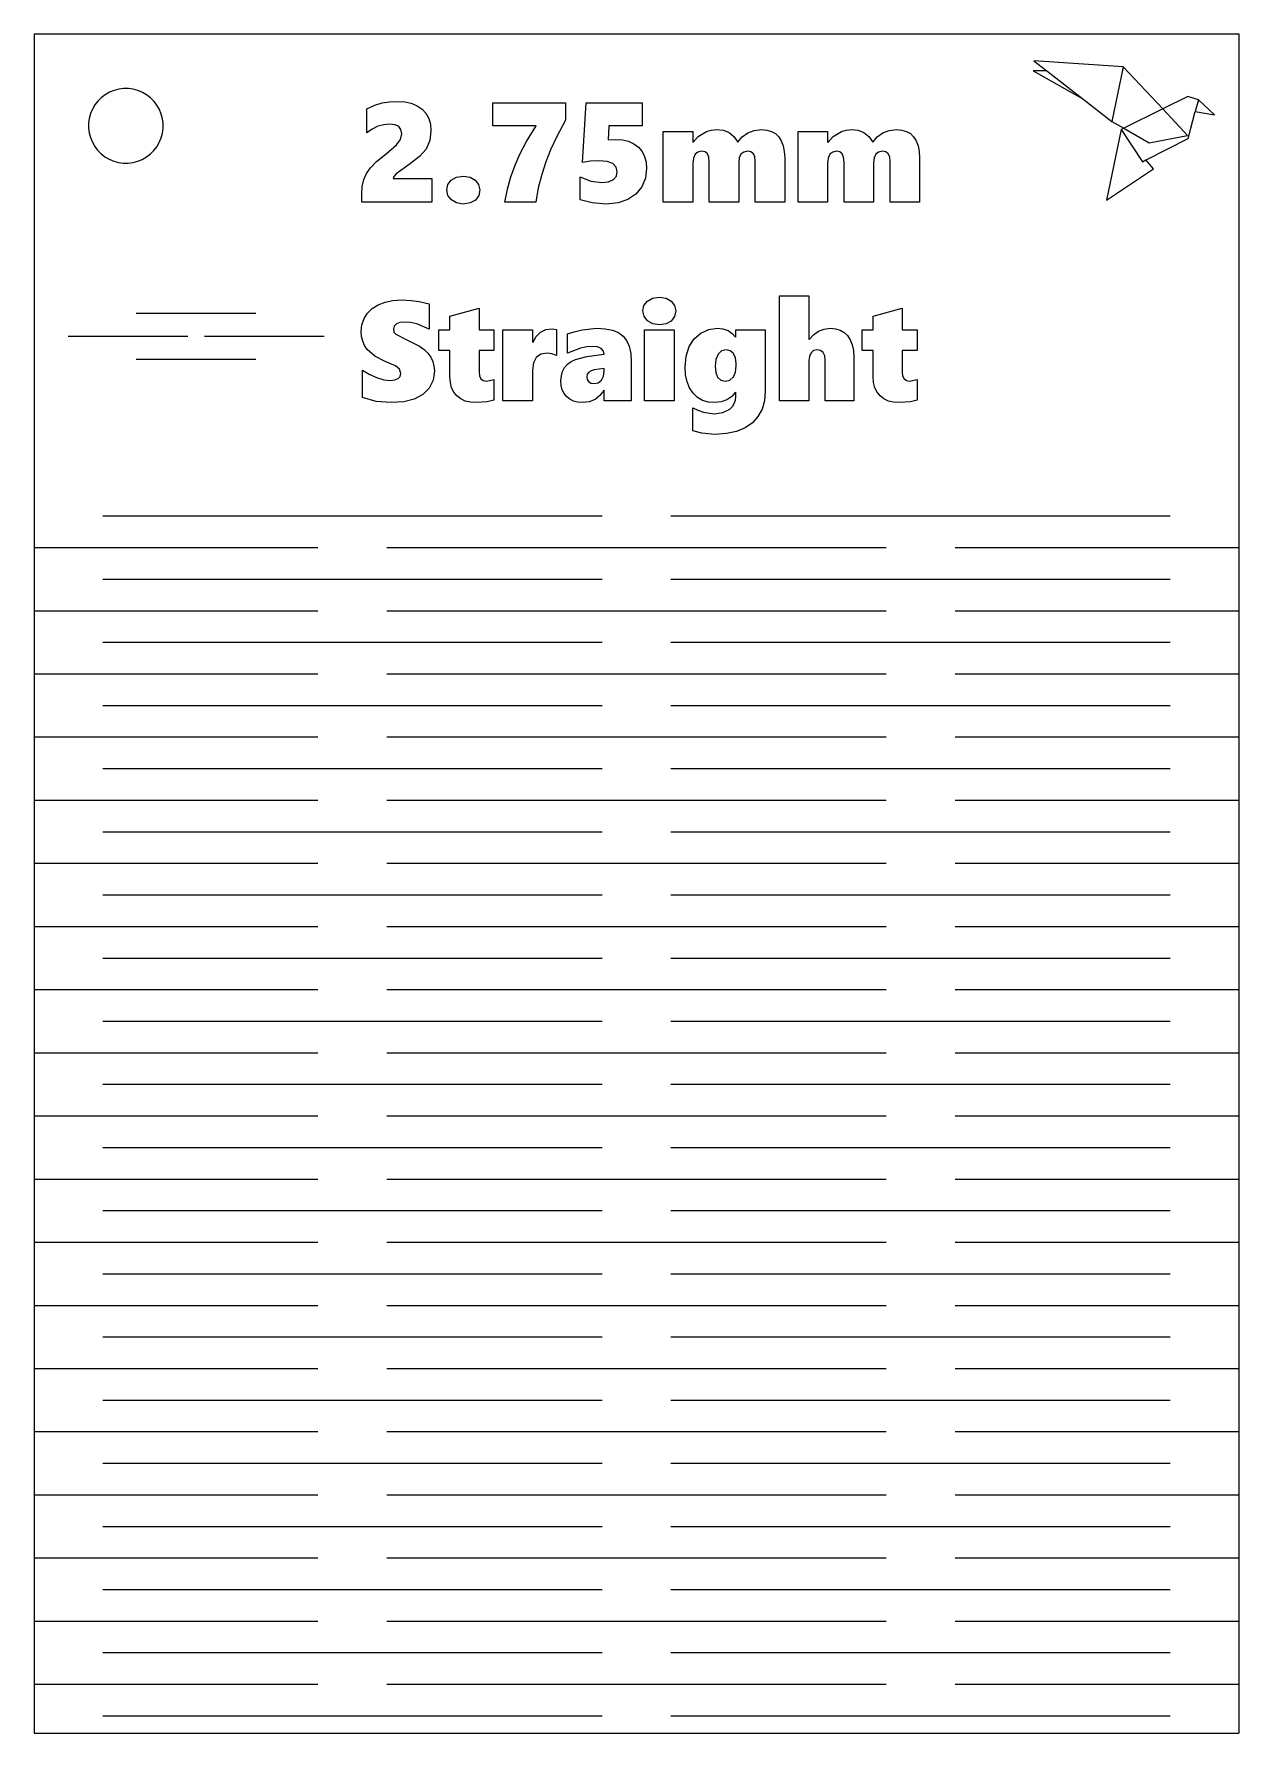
# Model space of a CAD drawing. Extents: x -52 to 52, y -74 to 74.
import ezdxf

# ---------------------------------------------------------------- set-up
doc = ezdxf.new("R2010")
doc.units = 0
doc.header["$MEASUREMENT"] = 0
doc.layers.get('0').update_dxf_attribs({"linetype": 'CONTINUOUS'})

msp = doc.modelspace()

# ---------------------------------------------------------------- linework, layer by layer
for p, q in [((-52.47, 73.99), (52.47, 73.99)), ((-52.47, 73.99), (-52.45, 29.26)), ((52.47, 73.99), (52.47, 29.26)), ((42.39, 71.14), (34.6, 71.65)), ((34.6, 71.65), (35.74, 70.77)), ((42.39, 71.14), (41.41, 66.38)), ((45.84, 67.46), (42.39, 71.14)), ((34.54, 70.77), (38.88, 68.34)), ((35.74, 70.77), (34.54, 70.77)), ((35.74, 70.77), (38.88, 68.34)), ((-46.91, 68.14), (-47.17, 67.81)), ((-46.61, 68.44), (-46.91, 68.14)), ((-46.27, 68.7), (-46.61, 68.44)), ((-45.9, 68.91), (-46.27, 68.7)), ((-45.5, 69.07), (-45.9, 68.91)), ((-45.09, 69.18), (-45.5, 69.07)), ((-44.67, 69.23), (-45.09, 69.18)), ((-44.25, 69.23), (-44.67, 69.23)), ((-43.83, 69.17), (-44.25, 69.23)), ((-43.42, 69.06), (-43.83, 69.17)), ((-43.02, 68.9), (-43.42, 69.06)), ((-42.66, 68.68), (-43.02, 68.9)), ((-42.32, 68.42), (-42.66, 68.68)), ((-42.02, 68.12), (-42.32, 68.42)), ((-41.76, 67.78), (-42.02, 68.12)), ((-22.14, 67.98), (-21.51, 68.09)), ((-21.51, 68.09), (-20.86, 68.12)), ((-20.86, 68.12), (-20.19, 68.08)), ((-20.19, 68.08), (-19.61, 67.95)), ((38.88, 68.34), (41.41, 66.38)), ((48.02, 68.54), (45.84, 67.46)), ((48.94, 68.24), (48.02, 68.54)), ((48.94, 68.24), (48.65, 67.25)), ((50.35, 66.94), (48.94, 68.24)), ((-47.66, 66.64), (-47.72, 66.22)), ((-47.55, 67.05), (-47.66, 66.64)), ((-47.38, 67.44), (-47.55, 67.05)), ((-47.17, 67.81), (-47.38, 67.44)), ((-41.55, 67.41), (-41.76, 67.78)), ((-41.39, 67.02), (-41.55, 67.41)), ((-41.28, 66.61), (-41.39, 67.02)), ((-41.23, 66.19), (-41.28, 66.61)), ((-23.49, 67.48), (-22.79, 67.79)), ((-23.49, 65.37), (-23.49, 67.48)), ((-22.79, 67.79), (-22.14, 67.98)), ((-19.61, 67.95), (-19.1, 67.74)), ((-19.1, 67.74), (-18.68, 67.45)), ((-18.68, 67.45), (-18.34, 67.08)), ((-18.34, 67.08), (-18.1, 66.64)), ((-18.1, 66.64), (-17.95, 66.14)), ((-12.51, 65.98), (-12.51, 67.99)), ((-12.51, 67.99), (-6.18, 67.99)), ((-6.18, 67.99), (-6.18, 66.47)), ((-4.71, 62.79), (-4.39, 67.99)), ((-4.39, 67.99), (0.5, 67.99)), ((0.5, 67.99), (0.5, 65.98)), ((45.84, 67.46), (42.44, 65.79)), ((48, 65.16), (45.84, 67.46)), ((48.04, 64.88), (48.65, 67.25)), ((48.65, 67.25), (50.35, 66.94)), ((-47.72, 66.22), (-47.72, 65.79)), ((-47.72, 65.79), (-47.66, 65.37)), ((-47.66, 65.37), (-47.56, 64.96)), ((-41.4, 64.93), (-41.29, 65.34)), ((-41.29, 65.34), (-41.23, 65.76)), ((-41.23, 65.76), (-41.23, 66.19)), ((-23.01, 65.71), (-23.49, 65.37)), ((-22.52, 65.95), (-23.01, 65.71)), ((-22.01, 66.09), (-22.52, 65.95)), ((-21.49, 66.14), (-22.01, 66.09)), ((-21.03, 66.09), (-21.49, 66.14)), ((-20.71, 65.92), (-21.03, 66.09)), ((-20.51, 65.66), (-20.71, 65.92)), ((-20.56, 64.79), (-20.45, 65.28)), ((-20.45, 65.28), (-20.51, 65.66)), ((-17.9, 65.56), (-18, 64.7)), ((-17.95, 66.14), (-17.9, 65.56)), ((-8.75, 65.98), (-12.51, 65.98)), ((-9.57, 64.62), (-8.75, 65.98)), ((-6.18, 66.47), (-6.94, 65.05)), ((-2.4, 65.98), (-2.48, 64.77)), ((0.5, 65.98), (-2.4, 65.98)), ((2.32, 59.33), (2.32, 65.51)), ((2.32, 65.51), (4.9, 65.51)), ((4.9, 65.51), (4.9, 64.54)), ((5.38, 65.06), (6.1, 65.5)), ((6.1, 65.5), (6.51, 65.62)), ((6.51, 65.62), (6.96, 65.66)), ((6.96, 65.66), (7.57, 65.6)), ((7.57, 65.6), (8.07, 65.4)), ((8.07, 65.4), (8.48, 65.07)), ((9.2, 65.04), (9.69, 65.38)), ((9.69, 65.38), (10.26, 65.59)), ((10.26, 65.59), (10.9, 65.66)), ((10.9, 65.66), (11.35, 65.62)), ((11.35, 65.62), (11.75, 65.51)), ((11.75, 65.51), (12.1, 65.31)), ((12.1, 65.31), (12.39, 65.03)), ((14.07, 59.33), (14.07, 65.51)), ((14.07, 65.51), (16.64, 65.51)), ((16.64, 65.51), (16.64, 64.54)), ((17.13, 65.06), (17.84, 65.5)), ((17.84, 65.5), (18.26, 65.62)), ((18.26, 65.62), (18.71, 65.66)), ((18.71, 65.66), (19.31, 65.6)), ((19.31, 65.6), (19.81, 65.4)), ((19.81, 65.4), (20.23, 65.07)), ((20.95, 65.04), (21.44, 65.38)), ((21.44, 65.38), (22.01, 65.59)), ((22.01, 65.59), (22.64, 65.66)), ((22.64, 65.66), (23.1, 65.62)), ((23.1, 65.62), (23.5, 65.51)), ((23.5, 65.51), (23.85, 65.31)), ((23.85, 65.31), (24.13, 65.03)), ((42.2, 65.67), (40.93, 59.52)), ((41.41, 66.38), (42.44, 65.79)), ((42.44, 65.79), (42.2, 65.67)), ((42.2, 65.67), (44.07, 62.84)), ((42.44, 65.79), (44.65, 64.52)), ((44.65, 64.52), (48, 65.16)), ((-47.56, 64.96), (-47.39, 64.56)), ((-47.39, 64.56), (-47.18, 64.2)), ((-47.18, 64.2), (-46.93, 63.86)), ((-46.93, 63.86), (-46.63, 63.56)), ((-42.34, 63.54), (-42.04, 63.84)), ((-42.04, 63.84), (-41.78, 64.17)), ((-41.78, 64.17), (-41.56, 64.54)), ((-41.56, 64.54), (-41.4, 64.93)), ((-21.81, 63.55), (-20.9, 64.33)), ((-20.9, 64.33), (-20.56, 64.79)), ((-18.31, 63.97), (-18.89, 63.31)), ((-18, 64.7), (-18.31, 63.97)), ((-10.15, 63.53), (-9.57, 64.62)), ((-7.49, 63.9), (-7.9, 62.84)), ((-6.94, 65.05), (-7.49, 63.9)), ((-2.48, 64.77), (-1.82, 64.81)), ((-1.82, 64.81), (-1.22, 64.76)), ((-1.22, 64.76), (-0.69, 64.64)), ((-0.69, 64.64), (-0.23, 64.42)), ((-0.23, 64.42), (0.16, 64.12)), ((0.16, 64.12), (0.48, 63.75)), ((0.48, 63.75), (0.7, 63.31)), ((4.92, 64.54), (5.38, 65.06)), ((5.34, 63.71), (5.1, 63.51)), ((5.69, 63.78), (5.34, 63.71)), ((5.97, 63.72), (5.69, 63.78)), ((6.17, 63.54), (5.97, 63.72)), ((8.48, 65.07), (8.82, 64.58)), ((8.82, 64.58), (9.2, 65.04)), ((9.34, 63.71), (9.1, 63.51)), ((9.66, 63.78), (9.34, 63.71)), ((9.97, 63.73), (9.66, 63.78)), ((10.18, 63.56), (9.97, 63.73)), ((12.39, 65.03), (12.61, 64.68)), ((12.61, 64.68), (12.78, 64.26)), ((12.78, 64.26), (12.87, 63.76)), ((12.87, 63.76), (12.91, 63.2)), ((16.67, 64.54), (17.13, 65.06)), ((17.09, 63.71), (16.84, 63.51)), ((17.43, 63.78), (17.09, 63.71)), ((17.72, 63.72), (17.43, 63.78)), ((17.92, 63.54), (17.72, 63.72)), ((20.23, 65.07), (20.57, 64.58)), ((20.57, 64.58), (20.95, 65.04)), ((21.09, 63.71), (20.85, 63.51)), ((21.41, 63.78), (21.09, 63.71)), ((21.72, 63.73), (21.41, 63.78)), ((21.93, 63.56), (21.72, 63.73)), ((24.13, 65.03), (24.36, 64.68)), ((24.36, 64.68), (24.52, 64.26)), ((24.52, 64.26), (24.62, 63.76)), ((24.62, 63.76), (24.65, 63.2)), ((44.45, 63.06), (48.04, 64.88)), ((-46.63, 63.56), (-46.29, 63.29)), ((-46.29, 63.29), (-45.92, 63.08)), ((-45.92, 63.08), (-45.53, 62.92)), ((-45.53, 62.92), (-45.12, 62.8)), ((-45.12, 62.8), (-44.7, 62.75)), ((-44.7, 62.75), (-44.28, 62.75)), ((-44.28, 62.75), (-43.85, 62.8)), ((-43.85, 62.8), (-43.44, 62.91)), ((-43.44, 62.91), (-43.05, 63.07)), ((-43.05, 63.07), (-42.68, 63.28)), ((-42.68, 63.28), (-42.34, 63.54)), ((-23.51, 61.83), (-23.17, 62.33)), ((-23.17, 62.33), (-22.64, 62.87)), ((-22.64, 62.87), (-21.81, 63.55)), ((-19.81, 62.62), (-20.92, 61.82)), ((-18.89, 63.31), (-19.81, 62.62)), ((-10.94, 61.55), (-10.58, 62.56)), ((-10.58, 62.56), (-10.15, 63.53)), ((-7.9, 62.84), (-8.25, 61.75)), ((-4.01, 62.9), (-4.71, 62.79)), ((-3.25, 62.94), (-4.01, 62.9)), ((-2.55, 62.88), (-3.25, 62.94)), ((-2.06, 62.7), (-2.55, 62.88)), ((-1.76, 62.4), (-2.06, 62.7)), ((-1.67, 61.99), (-1.76, 62.4)), ((0.7, 63.31), (0.84, 62.82)), ((0.88, 62.26), (0.78, 61.42)), ((0.84, 62.82), (0.88, 62.26)), ((4.95, 63.17), (4.9, 62.72)), ((4.9, 62.72), (4.9, 59.33)), ((5.1, 63.51), (4.95, 63.17)), ((6.29, 63.25), (6.17, 63.54)), ((6.33, 62.83), (6.29, 63.25)), ((6.33, 59.33), (6.33, 62.83)), ((8.95, 63.19), (8.9, 62.77)), ((8.9, 62.77), (8.9, 59.33)), ((9.1, 63.51), (8.95, 63.19)), ((10.3, 63.28), (10.18, 63.56)), ((10.34, 62.89), (10.3, 63.28)), ((10.34, 59.33), (10.34, 62.89)), ((12.91, 63.2), (12.91, 59.33)), ((16.69, 63.17), (16.64, 62.72)), ((16.64, 62.72), (16.64, 59.33)), ((16.84, 63.51), (16.69, 63.17)), ((18.04, 63.25), (17.92, 63.54)), ((18.08, 62.83), (18.04, 63.25)), ((18.08, 59.33), (18.08, 62.83)), ((20.7, 63.19), (20.65, 62.77)), ((20.65, 62.77), (20.65, 59.33)), ((20.85, 63.51), (20.7, 63.19)), ((22.05, 63.28), (21.93, 63.56)), ((22.09, 62.89), (22.05, 63.28)), ((22.09, 59.33), (22.09, 62.89)), ((24.65, 63.2), (24.65, 59.33)), ((40.93, 59.52), (45.02, 62.23)), ((44.07, 62.84), (44.37, 63.02)), ((44.37, 63.02), (44.45, 63.06)), ((45.02, 62.23), (44.37, 63.02)), ((-23.92, 60.03), (-23.88, 60.71)), ((-23.88, 60.71), (-23.74, 61.31)), ((-23.74, 61.31), (-23.51, 61.83)), ((-21.13, 61.59), (-21.2, 61.4)), ((-21.2, 61.4), (-17.82, 61.4)), ((-20.92, 61.82), (-21.13, 61.59)), ((-17.82, 61.4), (-17.82, 59.33)), ((-16.51, 60.41), (-16.42, 60.89)), ((-16.42, 60.89), (-16.13, 61.27)), ((-16.13, 61.27), (-15.67, 61.51)), ((-15.67, 61.51), (-15.08, 61.6)), ((-15.08, 61.6), (-14.5, 61.51)), ((-14.5, 61.51), (-14.04, 61.27)), ((-14.04, 61.27), (-13.75, 60.89)), ((-13.75, 60.89), (-13.65, 60.41)), ((-11.24, 60.48), (-10.94, 61.55)), ((-8.25, 61.75), (-8.55, 60.59)), ((-4.92, 59.54), (-4.92, 61.55)), ((-4.92, 61.55), (-3.99, 61.18)), ((-3.99, 61.18), (-3.01, 61.06)), ((-3.01, 61.06), (-2.43, 61.12)), ((-2.43, 61.12), (-2.01, 61.31)), ((-2.01, 61.31), (-1.75, 61.6)), ((-1.75, 61.6), (-1.67, 61.99)), ((0.78, 61.42), (0.46, 60.67)), ((-23.92, 59.33), (-23.92, 60.03)), ((-17.82, 59.33), (-23.92, 59.33)), ((-16.42, 59.93), (-16.51, 60.41)), ((-16.12, 59.53), (-16.42, 59.93)), ((-15.67, 59.27), (-16.12, 59.53)), ((-15.1, 59.18), (-15.67, 59.27)), ((-14.49, 59.27), (-15.1, 59.18)), ((-14.03, 59.52), (-14.49, 59.27)), ((-13.74, 59.91), (-14.03, 59.52)), ((-13.65, 60.41), (-13.74, 59.91)), ((-11.46, 59.33), (-11.24, 60.48)), ((-8.78, 59.33), (-11.46, 59.33)), ((-8.55, 60.59), (-8.78, 59.33)), ((-3.86, 59.28), (-4.92, 59.54)), ((-2.61, 59.18), (-3.86, 59.28)), ((-1.61, 59.28), (-2.61, 59.18)), ((-0.75, 59.57), (-1.61, 59.28)), ((-0.05, 60.04), (-0.75, 59.57)), ((0.46, 60.67), (-0.05, 60.04)), ((4.9, 59.33), (2.32, 59.33)), ((8.9, 59.33), (6.33, 59.33)), ((12.91, 59.33), (10.34, 59.33)), ((16.64, 59.33), (14.07, 59.33)), ((20.65, 59.33), (18.08, 59.33)), ((24.65, 59.33), (22.09, 59.33)), ((-23.02, 50.08), (-22.5, 50.4)), ((-22.5, 50.4), (-21.9, 50.64)), ((-21.9, 50.64), (-21.22, 50.78)), ((-21.22, 50.78), (-20.46, 50.83)), ((-20.46, 50.83), (-19.62, 50.79)), ((-19.62, 50.79), (-18.93, 50.7)), ((-18.93, 50.7), (-18.06, 50.49)), ((-18.06, 50.49), (-18.06, 48.29)), ((0.56, 49.87), (0.65, 50.35)), ((0.65, 50.35), (0.95, 50.73)), ((0.95, 50.73), (1.4, 50.98)), ((1.4, 50.98), (1.99, 51.06)), ((1.99, 51.06), (2.57, 50.98)), ((2.57, 50.98), (3.03, 50.73)), ((3.03, 50.73), (3.32, 50.35)), ((3.32, 50.35), (3.42, 49.87)), ((12.45, 42.03), (12.45, 51.18)), ((12.45, 51.18), (15.02, 51.18)), ((15.02, 51.18), (15.02, 47.37)), ((-43.57, 49.67), (-33.14, 49.67)), ((-23.91, 48.66), (-23.73, 49.2)), ((-23.73, 49.2), (-23.43, 49.67)), ((-23.43, 49.67), (-23.02, 50.08)), ((-20.6, 48.85), (-20.91, 48.73)), ((-20.21, 48.89), (-20.6, 48.85)), ((-19.68, 48.85), (-20.21, 48.89)), ((-19.14, 48.74), (-19.68, 48.85)), ((-16.25, 49.42), (-13.71, 50.12)), ((-16.25, 48.21), (-16.25, 49.42)), ((-13.71, 50.12), (-13.71, 48.21)), ((0.66, 49.4), (0.56, 49.87)), ((0.96, 49), (0.66, 49.4)), ((1.42, 48.74), (0.96, 49)), ((3.03, 48.99), (2.57, 48.74)), ((3.32, 49.38), (3.03, 48.99)), ((3.42, 49.87), (3.32, 49.38)), ((20.61, 49.42), (23.14, 50.12)), ((20.61, 48.21), (20.61, 49.42)), ((23.14, 50.12), (23.14, 48.21)), ((-49.51, 47.67), (-39.07, 47.67)), ((-37.63, 47.67), (-27.2, 47.67)), ((-23.97, 48.07), (-23.91, 48.66)), ((-23.94, 47.64), (-23.97, 48.07)), ((-23.84, 47.23), (-23.94, 47.64)), ((-21.11, 48.53), (-21.17, 48.28)), ((-21.17, 48.28), (-21.12, 48.03)), ((-21.12, 48.03), (-20.96, 47.83)), ((-20.91, 48.73), (-21.11, 48.53)), ((-20.96, 47.83), (-20.06, 47.37)), ((-20.06, 47.37), (-18.91, 46.8)), ((-18.06, 48.29), (-19.14, 48.74)), ((-17.22, 46.43), (-17.22, 48.21)), ((-17.22, 48.21), (-16.25, 48.21)), ((-13.71, 48.21), (-12.43, 48.21)), ((-12.43, 48.21), (-12.43, 46.43)), ((-11.63, 42.03), (-11.63, 48.21)), ((-11.63, 48.21), (-9.05, 48.21)), ((-9.05, 48.21), (-9.05, 47.12)), ((-9.03, 47.12), (-8.74, 47.64)), ((-8.74, 47.64), (-8.36, 48.01)), ((-8.36, 48.01), (-7.89, 48.24)), ((-7.89, 48.24), (-7.35, 48.32)), ((-7.35, 48.32), (-6.98, 48.24)), ((-6.98, 48.24), (-6.98, 46)), ((-6, 47.86), (-5.43, 48.06)), ((-6, 46.19), (-6, 47.86)), ((-5.43, 48.06), (-4.74, 48.22)), ((-4.74, 48.22), (-3.45, 48.36)), ((-3.45, 48.36), (-2.72, 48.32)), ((-2.72, 48.32), (-2.09, 48.19)), ((-2.09, 48.19), (-1.58, 47.98)), ((-1.58, 47.98), (-1.17, 47.68)), ((-1.17, 47.68), (-0.86, 47.29)), ((0.7, 42.03), (0.7, 48.21)), ((0.7, 48.21), (3.27, 48.21)), ((1.99, 48.65), (1.42, 48.74)), ((2.57, 48.74), (1.99, 48.65)), ((3.27, 48.21), (3.27, 42.03)), ((4.6, 46.76), (5.03, 47.44)), ((5.03, 47.44), (5.61, 47.94)), ((5.61, 47.94), (6.29, 48.25)), ((6.29, 48.25), (7.03, 48.36)), ((7.03, 48.36), (7.53, 48.31)), ((7.53, 48.31), (7.97, 48.16)), ((7.97, 48.16), (8.33, 47.91)), ((8.33, 47.91), (8.63, 47.57)), ((8.65, 47.57), (8.65, 48.21)), ((8.65, 48.21), (11.21, 48.21)), ((11.21, 48.21), (11.21, 42.89)), ((15.04, 47.37), (15.41, 47.79)), ((15.41, 47.79), (15.85, 48.1)), ((15.85, 48.1), (16.34, 48.29)), ((16.34, 48.29), (16.87, 48.36)), ((16.87, 48.36), (17.34, 48.32)), ((17.34, 48.32), (17.75, 48.2)), ((17.75, 48.2), (18.1, 48)), ((18.1, 48), (18.39, 47.72)), ((18.39, 47.72), (18.62, 47.36)), ((18.62, 47.36), (18.79, 46.92)), ((19.64, 46.43), (19.64, 48.21)), ((19.64, 48.21), (20.61, 48.21)), ((23.14, 48.21), (24.43, 48.21)), ((24.43, 48.21), (24.43, 46.43)), ((-23.68, 46.86), (-23.84, 47.23)), ((-23.45, 46.52), (-23.68, 46.86)), ((-22.79, 45.94), (-23.45, 46.52)), ((-21.88, 45.47), (-22.79, 45.94)), ((-18.91, 46.8), (-18.49, 46.5)), ((-18.49, 46.5), (-18.16, 46.18)), ((-18.16, 46.18), (-17.92, 45.84)), ((-16.25, 46.43), (-17.22, 46.43)), ((-16.25, 44.15), (-16.25, 46.43)), ((-12.43, 46.43), (-13.71, 46.43)), ((-13.71, 46.43), (-13.71, 44.57)), ((-8.34, 46.09), (-8.74, 45.81)), ((-7.78, 46.18), (-8.34, 46.09)), ((-7.37, 46.12), (-7.78, 46.18)), ((-6.98, 46), (-7.37, 46.12)), ((-4.88, 46.63), (-6, 46.19)), ((-5.32, 45.65), (-4.34, 45.9)), ((-4.33, 46.75), (-4.88, 46.63)), ((-4.34, 45.9), (-2.81, 46.09)), ((-3.81, 46.78), (-4.33, 46.75)), ((-3.4, 46.73), (-3.81, 46.78)), ((-3.08, 46.59), (-3.4, 46.73)), ((-2.87, 46.37), (-3.08, 46.59)), ((-2.81, 46.09), (-2.87, 46.37)), ((-0.86, 47.29), (-0.64, 46.79)), ((-0.64, 46.79), (-0.5, 46.17)), ((-0.5, 46.17), (-0.46, 45.44)), ((4.24, 45), (4.33, 45.94)), ((4.33, 45.94), (4.6, 46.76)), ((7.11, 46.09), (6.91, 45.64)), ((7.41, 46.38), (7.11, 46.09)), ((7.8, 46.47), (7.41, 46.38)), ((8.16, 46.39), (7.8, 46.47)), ((8.45, 46.15), (8.16, 46.39)), ((8.63, 45.78), (8.45, 46.15)), ((15.06, 45.91), (15.02, 45.54)), ((15.2, 46.21), (15.06, 45.91)), ((15.42, 46.41), (15.2, 46.21)), ((15.73, 46.47), (15.42, 46.41)), ((16.03, 46.42), (15.73, 46.47)), ((16.25, 46.24), (16.03, 46.42)), ((16.39, 45.96), (16.25, 46.24)), ((16.43, 45.55), (16.39, 45.96)), ((18.79, 46.92), (18.89, 46.41)), ((18.89, 46.41), (18.92, 45.82)), ((20.61, 46.43), (19.64, 46.43)), ((20.61, 44.15), (20.61, 46.43)), ((24.43, 46.43), (23.14, 46.43)), ((23.14, 46.43), (23.14, 44.57)), ((-43.57, 45.67), (-33.14, 45.67)), ((-23.85, 42.33), (-23.85, 44.71)), ((-23.85, 44.71), (-23.28, 44.35)), ((-21, 45.09), (-21.88, 45.47)), ((-20.64, 44.79), (-21, 45.09)), ((-20.52, 44.42), (-20.64, 44.79)), ((-20.58, 44.16), (-20.52, 44.42)), ((-17.92, 45.84), (-17.74, 45.47)), ((-17.74, 45.47), (-17.64, 45.07)), ((-17.6, 44.65), (-17.72, 43.84)), ((-17.64, 45.07), (-17.6, 44.65)), ((-13.71, 44.57), (-13.67, 44.22)), ((-8.97, 45.35), (-9.05, 44.71)), ((-9.05, 44.71), (-9.05, 42.03)), ((-8.74, 45.81), (-8.97, 45.35)), ((-6.54, 44.21), (-6.44, 44.6)), ((-6.44, 44.6), (-6.26, 44.93)), ((-6.26, 44.93), (-6.02, 45.22)), ((-6.02, 45.22), (-5.7, 45.46)), ((-5.7, 45.46), (-5.32, 45.65)), ((-4.16, 44.53), (-4.29, 44.35)), ((-3.96, 44.66), (-4.16, 44.53)), ((-3.68, 44.74), (-3.96, 44.66)), ((-2.81, 44.86), (-3.68, 44.74)), ((-2.87, 44.19), (-2.81, 44.62)), ((-2.81, 44.62), (-2.81, 44.86)), ((-0.46, 45.44), (-0.46, 42.03)), ((4.28, 44.3), (4.24, 45)), ((6.91, 45.64), (6.85, 45.06)), ((6.85, 45.06), (6.9, 44.52)), ((6.9, 44.52), (7.06, 44.11)), ((8.44, 44.12), (8.63, 44.54)), ((8.69, 45.29), (8.63, 45.78)), ((8.63, 44.54), (8.69, 45.08)), ((8.69, 45.08), (8.69, 45.29)), ((15.02, 45.54), (15.02, 42.03)), ((16.43, 42.03), (16.43, 45.55)), ((18.92, 45.82), (18.92, 42.03)), ((23.14, 44.57), (23.18, 44.22)), ((-23.28, 44.35), (-22.65, 44.06)), ((-22.65, 44.06), (-22.01, 43.88)), ((-22.01, 43.88), (-21.42, 43.82)), ((-21.42, 43.82), (-21.04, 43.86)), ((-21.04, 43.86), (-20.76, 43.97)), ((-20.76, 43.97), (-20.58, 44.16)), ((-18.06, 43.14), (-18.62, 42.58)), ((-17.72, 43.84), (-18.06, 43.14)), ((-16.21, 43.64), (-16.25, 44.15)), ((-16.1, 43.18), (-16.21, 43.64)), ((-15.91, 42.79), (-16.1, 43.18)), ((-13.67, 44.22), (-13.55, 43.96)), ((-13.55, 43.96), (-13.35, 43.81)), ((-13.35, 43.81), (-13.07, 43.76)), ((-13.07, 43.76), (-12.43, 43.89)), ((-12.43, 43.89), (-12.43, 42.11)), ((-6.58, 43.78), (-6.54, 44.21)), ((-6.55, 43.37), (-6.58, 43.78)), ((-6.46, 43), (-6.55, 43.37)), ((-6.3, 42.68), (-6.46, 43)), ((-4.29, 44.35), (-4.33, 44.13)), ((-4.33, 44.13), (-4.29, 43.9)), ((-4.29, 43.9), (-4.17, 43.71)), ((-4.17, 43.71), (-3.97, 43.59)), ((-3.97, 43.59), (-3.71, 43.55)), ((-3.71, 43.55), (-3.35, 43.62)), ((-3.35, 43.62), (-3.06, 43.85)), ((-2.83, 42.97), (-3.18, 42.49)), ((-3.06, 43.85), (-2.87, 44.19)), ((-2.81, 42.03), (-2.81, 42.97)), ((4.41, 43.69), (4.28, 44.3)), ((4.63, 43.16), (4.41, 43.69)), ((4.93, 42.71), (4.63, 43.16)), ((7.06, 44.11), (7.34, 43.85)), ((7.34, 43.85), (7.75, 43.76)), ((7.75, 43.76), (8.14, 43.85)), ((8.14, 43.85), (8.44, 44.12)), ((20.65, 43.64), (20.61, 44.15)), ((20.76, 43.18), (20.65, 43.64)), ((20.95, 42.79), (20.76, 43.18)), ((23.18, 44.22), (23.3, 43.96)), ((23.3, 43.96), (23.51, 43.81)), ((23.51, 43.81), (23.79, 43.76)), ((23.79, 43.76), (24.43, 43.89)), ((24.43, 43.89), (24.43, 42.11)), ((-22.66, 41.99), (-23.85, 42.33)), ((-21.36, 41.88), (-22.66, 41.99)), ((-20.27, 41.95), (-21.36, 41.88)), ((-19.36, 42.19), (-20.27, 41.95)), ((-18.62, 42.58), (-19.36, 42.19)), ((-15.64, 42.47), (-15.91, 42.79)), ((-15.31, 42.21), (-15.64, 42.47)), ((-14.92, 42.02), (-15.31, 42.21)), ((-14.47, 41.91), (-14.92, 42.02)), ((-13.96, 41.88), (-14.47, 41.91)), ((-13, 41.95), (-13.96, 41.88)), ((-12.43, 42.11), (-13, 41.95)), ((-9.05, 42.03), (-11.63, 42.03)), ((-6.08, 42.39), (-6.3, 42.68)), ((-5.81, 42.17), (-6.08, 42.39)), ((-5.49, 42), (-5.81, 42.17)), ((-5.13, 41.91), (-5.49, 42)), ((-4.71, 41.88), (-5.13, 41.91)), ((-4.12, 41.94), (-4.71, 41.88)), ((-3.61, 42.15), (-4.12, 41.94)), ((-3.18, 42.49), (-3.61, 42.15)), ((-0.46, 42.03), (-2.81, 42.03)), ((3.27, 42.03), (0.7, 42.03)), ((4.92, 39.42), (4.92, 41.43)), ((4.92, 41.43), (5.34, 41.22)), ((5.31, 42.34), (4.93, 42.71)), ((5.75, 42.08), (5.31, 42.34)), ((6.26, 41.93), (5.75, 42.08)), ((6.82, 41.88), (6.26, 41.93)), ((7.36, 41.94), (6.82, 41.88)), ((7.86, 42.13), (7.36, 41.94)), ((8.3, 42.42), (7.86, 42.13)), ((8.13, 41.32), (8.36, 41.54)), ((8.63, 42.8), (8.3, 42.42)), ((8.36, 41.54), (8.52, 41.8)), ((8.52, 41.8), (8.62, 42.1)), ((8.62, 42.1), (8.65, 42.42)), ((8.65, 42.42), (8.65, 42.8)), ((11.14, 42.05), (10.93, 41.31)), ((11.21, 42.89), (11.14, 42.05)), ((15.02, 42.03), (12.45, 42.03)), ((18.92, 42.03), (16.43, 42.03)), ((21.21, 42.47), (20.95, 42.79)), ((21.55, 42.21), (21.21, 42.47)), ((21.94, 42.02), (21.55, 42.21)), ((22.39, 41.91), (21.94, 42.02)), ((22.9, 41.88), (22.39, 41.91)), ((23.86, 41.95), (22.9, 41.88)), ((24.43, 42.11), (23.86, 41.95)), ((5.34, 41.22), (5.83, 41.05)), ((5.83, 41.05), (6.75, 40.9)), ((6.75, 40.9), (7.53, 41.01)), ((7.53, 41.01), (8.13, 41.32)), ((10.09, 40.12), (9.47, 39.68)), ((10.58, 40.66), (10.09, 40.12)), ((10.93, 41.31), (10.58, 40.66)), ((5.7, 39.21), (4.92, 39.42)), ((6.82, 39.12), (5.7, 39.21)), ((7.83, 39.18), (6.82, 39.12)), ((8.71, 39.37), (7.83, 39.18)), ((9.47, 39.68), (8.71, 39.37)), ((-46.47, 32.01), (-3, 32.01)), ((3, 32.01), (46.47, 32.01)), ((-52.45, 29.26), (-27.74, 29.26)), ((-52.45, 29.26), (-52.45, 23.76)), ((-21.74, 29.26), (21.74, 29.26)), ((27.74, 29.26), (52.47, 29.26)), ((52.47, 29.26), (52.47, 23.76)), ((-46.47, 26.51), (-3, 26.51)), ((3, 26.51), (46.47, 26.51)), ((-52.45, 23.76), (-27.74, 23.76)), ((-52.45, 23.76), (-52.45, 18.26)), ((-21.74, 23.76), (21.74, 23.76)), ((27.74, 23.76), (52.47, 23.76)), ((52.47, 23.76), (52.47, 18.26)), ((-46.47, 21.01), (-3, 21.01)), ((3, 21.01), (46.47, 21.01)), ((-52.45, 18.26), (-27.74, 18.26)), ((-52.45, 18.26), (-52.45, 12.76)), ((-21.74, 18.26), (21.74, 18.26)), ((27.74, 18.26), (52.47, 18.26)), ((52.47, 18.26), (52.47, 12.76)), ((-46.47, 15.51), (-3, 15.51)), ((3, 15.51), (46.47, 15.51)), ((-52.45, 12.76), (-27.74, 12.76)), ((-52.45, 12.76), (-52.45, 7.26)), ((-21.74, 12.76), (21.74, 12.76)), ((27.74, 12.76), (52.47, 12.76)), ((52.47, 12.76), (52.47, 7.26)), ((-46.47, 10.01), (-3, 10.01)), ((3, 10.01), (46.47, 10.01)), ((-52.45, 7.26), (-27.74, 7.26)), ((-52.45, 7.26), (-52.45, 1.76)), ((-21.74, 7.26), (21.74, 7.26)), ((27.74, 7.26), (52.47, 7.26)), ((52.47, 7.26), (52.47, 1.76)), ((-46.47, 4.51), (-3, 4.51)), ((3, 4.51), (46.47, 4.51)), ((-52.45, 1.76), (-27.74, 1.76)), ((-52.45, 1.76), (-52.45, -3.74)), ((-21.74, 1.76), (21.74, 1.76)), ((27.74, 1.76), (52.47, 1.76)), ((52.47, 1.76), (52.47, -3.74)), ((-46.47, -0.99), (-3, -0.99)), ((3, -0.99), (46.47, -0.99)), ((-52.45, -3.74), (-27.74, -3.74)), ((-52.45, -3.74), (-52.45, -9.24)), ((-21.74, -3.74), (21.74, -3.74)), ((27.74, -3.74), (52.47, -3.74)), ((52.47, -3.74), (52.47, -9.24)), ((-46.47, -6.49), (-3, -6.49)), ((3, -6.49), (46.47, -6.49)), ((-52.45, -9.24), (-27.74, -9.24)), ((-52.45, -9.24), (-52.45, -14.74)), ((-21.74, -9.24), (21.74, -9.24)), ((27.74, -9.24), (52.47, -9.24)), ((52.47, -9.24), (52.47, -14.74)), ((-46.47, -11.99), (-3, -11.99)), ((3, -11.99), (46.47, -11.99)), ((-52.45, -14.74), (-27.74, -14.74)), ((-52.45, -14.74), (-52.45, -20.24)), ((-21.74, -14.74), (21.74, -14.74)), ((27.74, -14.74), (52.47, -14.74)), ((52.47, -14.74), (52.47, -20.24)), ((-46.47, -17.49), (-3, -17.49)), ((3, -17.49), (46.47, -17.49)), ((-52.45, -20.24), (-27.74, -20.24)), ((-52.45, -20.24), (-52.45, -25.74)), ((-21.74, -20.24), (21.74, -20.24)), ((27.74, -20.24), (52.47, -20.24)), ((52.47, -20.24), (52.47, -25.74)), ((-46.47, -22.99), (-3, -22.99)), ((3, -22.99), (46.47, -22.99)), ((-52.45, -25.74), (-27.74, -25.74)), ((-52.45, -25.74), (-52.45, -31.24)), ((-21.74, -25.74), (21.74, -25.74)), ((27.74, -25.74), (52.47, -25.74)), ((52.47, -25.74), (52.47, -31.24)), ((-46.47, -28.49), (-3, -28.49)), ((3, -28.49), (46.47, -28.49)), ((-52.45, -31.24), (-27.74, -31.24)), ((-52.45, -31.24), (-52.45, -36.74)), ((-21.74, -31.24), (21.74, -31.24)), ((27.74, -31.24), (52.47, -31.24)), ((52.47, -31.24), (52.47, -36.74)), ((-46.47, -33.99), (-3, -33.99)), ((3, -33.99), (46.47, -33.99)), ((-52.45, -36.74), (-27.74, -36.74)), ((-52.45, -36.74), (-52.45, -42.24)), ((-21.74, -36.74), (21.74, -36.74)), ((27.74, -36.74), (52.47, -36.74)), ((52.47, -36.74), (52.47, -42.24)), ((-46.47, -39.49), (-3, -39.49)), ((3, -39.49), (46.47, -39.49)), ((-52.45, -42.24), (-27.74, -42.24)), ((-52.45, -42.24), (-52.45, -47.74)), ((-21.74, -42.24), (21.74, -42.24)), ((27.74, -42.24), (52.47, -42.24)), ((52.47, -42.24), (52.47, -47.74)), ((-46.47, -44.99), (-3, -44.99)), ((3, -44.99), (46.47, -44.99)), ((-52.45, -47.74), (-27.74, -47.74)), ((-52.45, -47.74), (-52.45, -53.24)), ((-21.74, -47.74), (21.74, -47.74)), ((27.74, -47.74), (52.47, -47.74)), ((52.47, -47.74), (52.47, -53.24)), ((-46.47, -50.49), (-3, -50.49)), ((3, -50.49), (46.47, -50.49)), ((-52.45, -53.24), (-27.74, -53.24)), ((-52.45, -53.24), (-52.45, -58.74)), ((-21.74, -53.24), (21.74, -53.24)), ((27.74, -53.24), (52.47, -53.24)), ((52.47, -53.24), (52.47, -58.74)), ((-46.47, -55.99), (-3, -55.99)), ((3, -55.99), (46.47, -55.99)), ((-52.45, -58.74), (-27.74, -58.74)), ((-52.45, -58.74), (-52.45, -64.24)), ((-21.74, -58.74), (21.74, -58.74)), ((27.74, -58.74), (52.47, -58.74)), ((52.47, -58.74), (52.47, -64.24)), ((-46.47, -61.49), (-3, -61.49)), ((3, -61.49), (46.47, -61.49)), ((-52.45, -64.24), (-27.74, -64.24)), ((-52.45, -64.24), (-52.45, -69.74)), ((-21.74, -64.24), (21.74, -64.24)), ((27.74, -64.24), (52.47, -64.24)), ((52.47, -64.24), (52.47, -69.74)), ((-46.47, -66.99), (-3, -66.99)), ((3, -66.99), (46.47, -66.99)), ((-52.45, -69.74), (-27.74, -69.74)), ((-52.45, -69.74), (-52.45, -73.99)), ((-21.74, -69.74), (21.74, -69.74)), ((27.74, -69.74), (52.47, -69.74)), ((52.47, -69.74), (52.47, -73.99)), ((-46.47, -72.49), (-3, -72.49)), ((3, -72.49), (46.47, -72.49)), ((-52.45, -73.99), (-27.74, -73.99)), ((-27.74, -73.99), (-21.74, -73.99)), ((-21.74, -73.99), (21.74, -73.99)), ((21.74, -73.99), (27.74, -73.99)), ((27.74, -73.99), (52.47, -73.99))]:
    msp.add_line(p, q)

doc.saveas('drawing.dxf')
